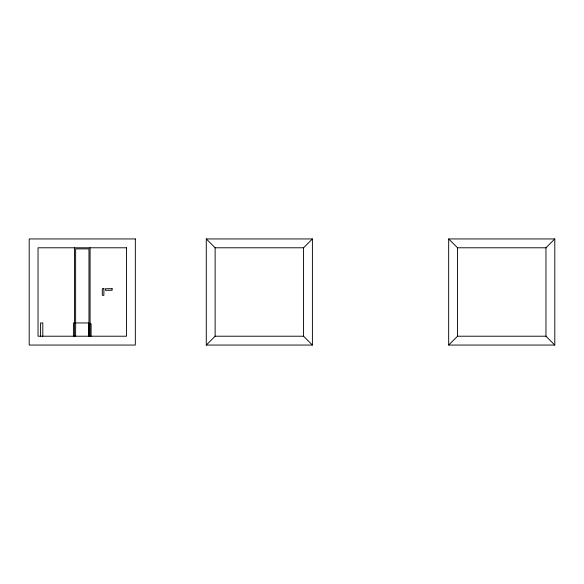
<?xml version="1.0" encoding="UTF-8"?>
<svg xmlns="http://www.w3.org/2000/svg" width="584" height="584" viewBox="0 0 584 584"><rect width="100%" height="100%" fill="white"/><g stroke="black" fill="none" stroke-linecap="round" stroke-linejoin="round"><path stroke-width="0.88" d="M206.283 345.056L215.131 336.216L215.131 247.784L206.283 238.944L312.404 238.944L312.404 345.056L206.283 345.056L206.283 238.944M215.131 247.784L303.563 247.784L312.404 238.944M448.68 345.056L457.527 336.216L457.527 247.784L448.68 238.944L554.8 238.944L554.8 345.056L448.68 345.056L448.68 238.944M457.527 247.784L545.96 247.784L554.8 238.944M88.892 323.864L91.104 323.864L91.104 336.216M215.131 336.216L303.563 336.216L312.404 345.056M457.527 336.216L545.96 336.216L554.8 345.056M545.96 247.784L545.96 336.216M303.563 247.784L303.563 336.216M90.082 247.784L90.082 336.421M88.972 336.216L88.972 248.886L75.628 248.886L75.628 336.216M88.892 336.216L88.892 322.952L73.416 322.952L73.416 336.216M74.518 247.784L74.518 336.421M42.793 336.216L42.793 322.952L40.581 322.952L40.581 336.216M135.32 238.944L29.2 238.944L29.2 345.056L135.32 345.056L135.32 238.944M126.472 247.784L38.04 247.784L38.04 336.216L126.472 336.216L126.472 247.784M103.879 288.686L102.288 288.686L102.317 295.314L103.879 295.314L103.879 288.686M112.106 288.715L105.47 288.715L105.47 290.277L112.106 290.277L112.106 288.715"/></g></svg>
